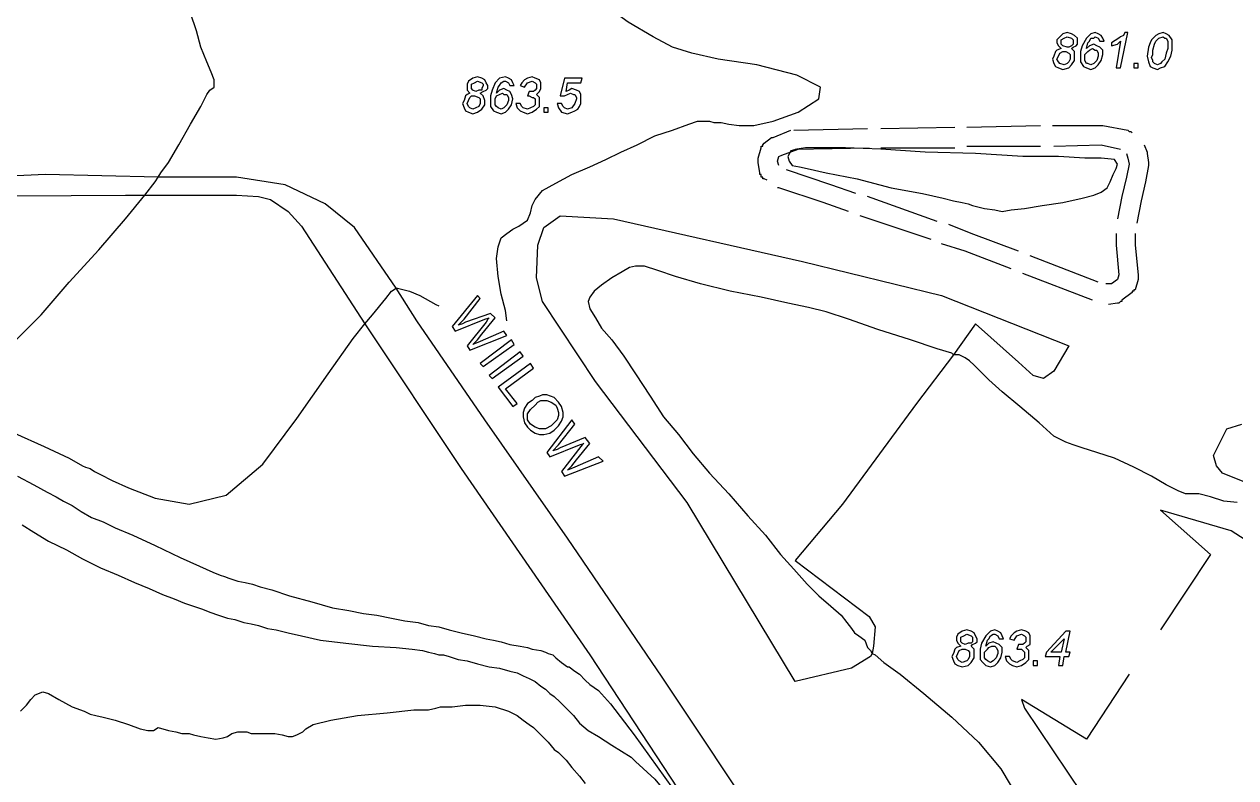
# Model space of a CAD drawing. Header units: feet. Extents: x -3749 to 15459, y 505 to 24761.
# Drawn here: x 6705 to 9983, y 14397 to 16435 of the extents above; entities that cross this region are included whole.
import ezdxf

# ---------------------------------------------------------------- set-up
doc = ezdxf.new("R2010")
doc.units = ezdxf.units.FT
for name, color, linetype in [('Buildings', 2, 'CONTINUOUS'), ('Streets', 4, 'CONTINUOUS'), ('Topo Lines', 6, 'CONTINUOUS')]:
    doc.layers.add(name, color=color, linetype=linetype)

msp = doc.modelspace()

# ---------------------------------------------------------------- linework, layer by layer
at = {"layer": 'Buildings'}
for points in [[(9511.2, 16368.9), (9499.2, 16364.9), (9495.2, 16360.9), (9491.2, 16348.9), (9487.2, 16340.9), (9491.2, 16328.9), (9495.2, 16320.9), (9503.2, 16316.9), (9515.2, 16312.9), (9531.2, 16316.9), (9539.2, 16324.9), (9547.2, 16336.9), (9547.2, 16348.9), (9547.2, 16360.9), (9539.2, 16368.9), (9543.2, 16372.9), (9551.2, 16376.9), (9555.2, 16380.9), (9555.2, 16388.9), (9555.2, 16396.9), (9547.2, 16404.9), (9539.2, 16408.9), (9527.2, 16412.9), (9515.2, 16408.9), (9507.2, 16400.9), (9499.2, 16392.9), (9499.2, 16384.9), (9503.2, 16376.9), (9511.2, 16368.9)], [(9511.2, 16384.9), (9511.2, 16392.9), (9519.2, 16396.9), (9527.2, 16400.9), (9539.2, 16396.9), (9543.2, 16392.9), (9543.2, 16388.9), (9543.2, 16380.9), (9539.2, 16376.9), (9531.2, 16372.9), (9527.2, 16372.9), (9515.2, 16376.9), (9511.2, 16380.9), (9511.2, 16384.9)], [(9579.2, 16368.9), (9583.2, 16384.9), (9587.2, 16388.9), (9591.2, 16396.9), (9599.2, 16396.9), (9603.2, 16400.9), (9611.2, 16396.9), (9615.2, 16388.9), (9627.2, 16388.9), (9623.2, 16396.9), (9619.2, 16404.9), (9611.2, 16408.9), (9603.2, 16412.9), (9591.2, 16408.9), (9579.2, 16396.9), (9567.2, 16376.9), (9563.2, 16360.9), (9563.2, 16348.9), (9563.2, 16332.9), (9571.2, 16320.9), (9579.2, 16316.9), (9591.2, 16312.9), (9603.2, 16316.9), (9611.2, 16324.9), (9619.2, 16336.9), (9623.2, 16352.9), (9623.2, 16364.9), (9615.2, 16372.9), (9607.2, 16376.9), (9599.2, 16380.9), (9587.2, 16376.9), (9579.2, 16368.9)], [(9659.2, 16316.9), (9671.2, 16316.9), (9691.2, 16412.9), (9683.2, 16412.9), (9679.2, 16404.9), (9671.2, 16400.9), (9667.2, 16396.9), (9647.2, 16384.9), (9647.2, 16376.9), (9663.2, 16380.9), (9671.2, 16388.9), (9659.2, 16316.9)], [(9743.2, 16348.9), (9747.2, 16332.9), (9751.2, 16320.9), (9759.2, 16316.9), (9771.2, 16312.9), (9779.2, 16316.9), (9791.2, 16320.9), (9799.2, 16332.9), (9807.2, 16348.9), (9811.2, 16364.9), (9811.2, 16380.9), (9811.2, 16392.9), (9803.2, 16404.9), (9795.2, 16408.9), (9787.2, 16412.9), (9775.2, 16408.9), (9767.2, 16404.9), (9755.2, 16392.9), (9751.2, 16384.9), (9747.2, 16372.9), (9743.2, 16348.9)], [(9755.2, 16344.9), (9759.2, 16352.9), (9759.2, 16364.9), (9763.2, 16380.9), (9767.2, 16388.9), (9775.2, 16396.9), (9787.2, 16400.9), (9791.2, 16396.9), (9795.2, 16396.9), (9799.2, 16388.9), (9799.2, 16380.9), (9799.2, 16368.9), (9795.2, 16356.9), (9791.2, 16340.9), (9783.2, 16332.9), (9779.2, 16328.9), (9771.2, 16324.9), (9763.2, 16328.9), (9759.2, 16332.9), (9759.2, 16336.9), (9755.2, 16344.9)], [(9499.2, 16340.9), (9503.2, 16348.9), (9507.2, 16356.9), (9515.2, 16360.9), (9523.2, 16360.9), (9531.2, 16356.9), (9535.2, 16352.9), (9535.2, 16348.9), (9535.2, 16340.9), (9531.2, 16332.9), (9527.2, 16328.9), (9519.2, 16324.9), (9507.2, 16328.9), (9503.2, 16332.9), (9499.2, 16340.9)], [(9575.2, 16344.9), (9575.2, 16352.9), (9583.2, 16360.9), (9587.2, 16364.9), (9595.2, 16368.9), (9603.2, 16364.9), (9607.2, 16364.9), (9611.2, 16356.9), (9611.2, 16348.9), (9607.2, 16336.9), (9599.2, 16328.9), (9591.2, 16324.9), (9583.2, 16328.9), (9579.2, 16328.9), (9575.2, 16336.9), (9575.2, 16344.9)], [(9707.2, 16316.9), (9719.2, 16316.9), (9719.2, 16328.9), (9707.2, 16328.9), (9707.2, 16316.9)], [(7911.2, 16248.9), (7903.2, 16244.9), (7899.2, 16240.9), (7895.2, 16228.9), (7891.2, 16220.9), (7895.2, 16208.9), (7899.2, 16200.9), (7907.2, 16196.9), (7919.2, 16192.9), (7931.2, 16196.9), (7943.2, 16204.9), (7951.2, 16216.9), (7951.2, 16228.9), (7947.2, 16240.9), (7939.2, 16248.9), (7947.2, 16252.9), (7955.2, 16256.9), (7959.2, 16260.9), (7959.2, 16268.9), (7955.2, 16276.9), (7951.2, 16284.9), (7943.2, 16288.9), (7931.2, 16292.9), (7919.2, 16288.9), (7907.2, 16280.9), (7903.2, 16272.9), (7903.2, 16264.9), (7903.2, 16256.9), (7911.2, 16248.9)], [(7983.2, 16248.9), (7987.2, 16264.9), (7991.2, 16268.9), (7995.2, 16276.9), (8003.2, 16280.9), (8007.2, 16280.9), (8015.2, 16276.9), (8019.2, 16268.9), (8031.2, 16268.9), (8027.2, 16276.9), (8023.2, 16284.9), (8015.2, 16288.9), (8007.2, 16292.9), (7991.2, 16288.9), (7979.2, 16276.9), (7971.2, 16256.9), (7967.2, 16240.9), (7967.2, 16228.9), (7967.2, 16212.9), (7975.2, 16200.9), (7983.2, 16196.9), (7995.2, 16192.9), (8007.2, 16196.9), (8015.2, 16204.9), (8023.2, 16216.9), (8027.2, 16232.9), (8023.2, 16244.9), (8019.2, 16252.9), (8011.2, 16256.9), (8003.2, 16260.9), (7991.2, 16256.9), (7983.2, 16248.9)], [(8035.2, 16220.9), (8039.2, 16208.9), (8047.2, 16200.9), (8055.2, 16196.9), (8067.2, 16192.9), (8079.2, 16196.9), (8091.2, 16204.9), (8099.2, 16212.9), (8099.2, 16224.9), (8099.2, 16236.9), (8091.2, 16244.9), (8095.2, 16248.9), (8099.2, 16252.9), (8103.2, 16260.9), (8103.2, 16268.9), (8103.2, 16276.9), (8099.2, 16284.9), (8087.2, 16288.9), (8079.2, 16292.9), (8067.2, 16288.9), (8059.2, 16284.9), (8051.2, 16276.9), (8047.2, 16268.9), (8059.2, 16264.9), (8067.2, 16276.9), (8079.2, 16280.9), (8087.2, 16276.9), (8091.2, 16272.9), (8091.2, 16264.9), (8091.2, 16260.9), (8087.2, 16256.9), (8083.2, 16252.9), (8071.2, 16252.9), (8067.2, 16240.9), (8071.2, 16240.9), (8079.2, 16236.9), (8083.2, 16236.9), (8087.2, 16232.9), (8087.2, 16224.9), (8087.2, 16216.9), (8083.2, 16212.9), (8075.2, 16208.9), (8067.2, 16204.9), (8055.2, 16208.9), (8051.2, 16212.9), (8047.2, 16220.9), (8035.2, 16220.9)], [(7915.2, 16264.9), (7915.2, 16272.9), (7923.2, 16276.9), (7931.2, 16280.9), (7943.2, 16276.9), (7947.2, 16272.9), (7947.2, 16268.9), (7943.2, 16260.9), (7943.2, 16256.9), (7935.2, 16256.9), (7927.2, 16252.9), (7919.2, 16256.9), (7915.2, 16260.9), (7915.2, 16264.9)], [(8147.2, 16220.9), (8151.2, 16208.9), (8159.2, 16196.9), (8175.2, 16192.9), (8187.2, 16196.9), (8195.2, 16200.9), (8203.2, 16204.9), (8207.2, 16212.9), (8211.2, 16220.9), (8211.2, 16232.9), (8211.2, 16244.9), (8207.2, 16252.9), (8199.2, 16256.9), (8187.2, 16260.9), (8179.2, 16256.9), (8171.2, 16252.9), (8175.2, 16276.9), (8211.2, 16276.9), (8215.2, 16288.9), (8167.2, 16288.9), (8155.2, 16240.9), (8167.2, 16240.9), (8175.2, 16244.9), (8183.2, 16248.9), (8191.2, 16244.9), (8195.2, 16244.9), (8199.2, 16236.9), (8199.2, 16232.9), (8195.2, 16220.9), (8187.2, 16208.9), (8175.2, 16204.9), (8167.2, 16208.9), (8163.2, 16212.9), (8159.2, 16220.9), (8147.2, 16220.9)], [(7903.2, 16220.9), (7907.2, 16228.9), (7911.2, 16236.9), (7915.2, 16240.9), (7923.2, 16240.9), (7935.2, 16236.9), (7939.2, 16232.9), (7939.2, 16228.9), (7939.2, 16220.9), (7935.2, 16212.9), (7927.2, 16208.9), (7919.2, 16204.9), (7911.2, 16208.9), (7907.2, 16212.9), (7903.2, 16220.9)], [(7979.2, 16224.9), (7979.2, 16232.9), (7983.2, 16240.9), (7991.2, 16244.9), (7999.2, 16248.9), (8003.2, 16244.9), (8011.2, 16244.9), (8015.2, 16236.9), (8015.2, 16228.9), (8011.2, 16216.9), (8003.2, 16208.9), (7995.2, 16204.9), (7987.2, 16208.9), (7983.2, 16212.9), (7979.2, 16216.9), (7979.2, 16224.9)], [(8111.2, 16196.9), (8123.2, 16196.9), (8123.2, 16208.9), (8111.2, 16208.9), (8111.2, 16196.9)], [(7863.2, 15617), (7871.2, 15605), (7951.2, 15637), (7963.2, 15641), (7959.2, 15637), (7955.2, 15629), (7903.2, 15565), (7911.2, 15553), (8011.2, 15593), (8003.2, 15605), (7939.2, 15577), (7919.2, 15569), (7931.2, 15581), (7943.2, 15597), (7979.2, 15641), (7967.2, 15653), (7899.2, 15629), (7891.2, 15625), (7879.2, 15621), (7895.2, 15637), (7939.2, 15693), (7931.2, 15701), (7863.2, 15617)], [(7939.2, 15517), (7947.2, 15509), (8031.2, 15569), (8023.2, 15581), (7939.2, 15517)], [(7963.2, 15485), (7971.2, 15477), (8055.2, 15537), (8047.2, 15549), (7963.2, 15485)], [(7987.2, 15453), (8027.2, 15401), (8039.2, 15409), (8007.2, 15449), (8083.2, 15505), (8075.2, 15517), (7987.2, 15453)], [(8079.2, 15417), (8067.2, 15409), (8059.2, 15397), (8055.2, 15385), (8055.2, 15373), (8059.2, 15357), (8067.2, 15345), (8075.2, 15337), (8087.2, 15329), (8099.2, 15325), (8111.2, 15325), (8127.2, 15329), (8139.2, 15337), (8151.2, 15349), (8159.2, 15361), (8163.2, 15373), (8163.2, 15385), (8159.2, 15401), (8151.2, 15413), (8139.2, 15425), (8119.2, 15433), (8107.2, 15433), (8099.2, 15429), (8087.2, 15425), (8079.2, 15417)], [(8087.2, 15405), (8095.2, 15413), (8103.2, 15417), (8111.2, 15417), (8119.2, 15417), (8131.2, 15413), (8143.2, 15405), (8147.2, 15397), (8151.2, 15385), (8151.2, 15377), (8147.2, 15365), (8139.2, 15357), (8131.2, 15349), (8115.2, 15341), (8099.2, 15341), (8087.2, 15345), (8075.2, 15353), (8067.2, 15365), (8067.2, 15381), (8075.2, 15393), (8087.2, 15405)], [(8119.2, 15277), (8127.2, 15265), (8207.2, 15297), (8219.2, 15301), (8215.2, 15297), (8211.2, 15293), (8159.2, 15225), (8167.2, 15213), (8271.2, 15253), (8259.2, 15265), (8195.2, 15237), (8175.2, 15229), (8187.2, 15241), (8199.2, 15257), (8235.2, 15301), (8223.2, 15317), (8155.2, 15289), (8147.2, 15285), (8135.2, 15281), (8151.2, 15297), (8195.2, 15353), (8187.2, 15365), (8119.2, 15277)], [(9239.2, 14753), (9227.2, 14749), (9223.2, 14745), (9219.2, 14733), (9215.2, 14725), (9219.2, 14713), (9223.2, 14705), (9231.2, 14701), (9243.2, 14697), (9259.2, 14701), (9267.2, 14709), (9275.2, 14721), (9275.2, 14733), (9275.2, 14745), (9267.2, 14753), (9271.2, 14757), (9279.2, 14761), (9283.2, 14765), (9283.2, 14773), (9279.2, 14781), (9275.2, 14789), (9267.2, 14793), (9255.2, 14797), (9243.2, 14793), (9231.2, 14785), (9227.2, 14777), (9227.2, 14769), (9231.2, 14761), (9239.2, 14753)], [(9239.2, 14769), (9239.2, 14777), (9247.2, 14781), (9255.2, 14785), (9267.2, 14781), (9271.2, 14777), (9271.2, 14773), (9271.2, 14765), (9267.2, 14761), (9259.2, 14761), (9251.2, 14757), (9243.2, 14761), (9239.2, 14765), (9239.2, 14769)], [(9307.2, 14753), (9311.2, 14769), (9315.2, 14773), (9319.2, 14781), (9327.2, 14785), (9331.2, 14785), (9339.2, 14781), (9343.2, 14773), (9355.2, 14773), (9351.2, 14781), (9347.2, 14789), (9339.2, 14793), (9331.2, 14797), (9319.2, 14793), (9307.2, 14781), (9295.2, 14761), (9291.2, 14745), (9291.2, 14733), (9291.2, 14717), (9299.2, 14709), (9307.2, 14701), (9319.2, 14697), (9331.2, 14701), (9339.2, 14709), (9347.2, 14721), (9351.2, 14737), (9351.2, 14749), (9343.2, 14757), (9335.2, 14761), (9327.2, 14765), (9315.2, 14761), (9307.2, 14753)], [(9359.2, 14725), (9363.2, 14713), (9371.2, 14705), (9379.2, 14701), (9391.2, 14697), (9403.2, 14701), (9415.2, 14709), (9423.2, 14717), (9423.2, 14729), (9423.2, 14741), (9415.2, 14749), (9419.2, 14753), (9427.2, 14757), (9427.2, 14765), (9427.2, 14773), (9427.2, 14781), (9423.2, 14789), (9415.2, 14793), (9403.2, 14797), (9391.2, 14793), (9383.2, 14789), (9375.2, 14781), (9371.2, 14773), (9383.2, 14769), (9391.2, 14781), (9403.2, 14785), (9411.2, 14781), (9415.2, 14777), (9415.2, 14769), (9415.2, 14765), (9411.2, 14761), (9407.2, 14757), (9395.2, 14757), (9391.2, 14745), (9395.2, 14745), (9403.2, 14745), (9407.2, 14741), (9411.2, 14737), (9411.2, 14729), (9411.2, 14721), (9407.2, 14717), (9399.2, 14713), (9391.2, 14709), (9379.2, 14713), (9375.2, 14717), (9371.2, 14725), (9359.2, 14725)], [(9503.2, 14701), (9515.2, 14701), (9519.2, 14725), (9531.2, 14725), (9535.2, 14737), (9523.2, 14737), (9535.2, 14793), (9523.2, 14793), (9471.2, 14737), (9467.2, 14725), (9507.2, 14725), (9503.2, 14701)], [(9303.2, 14729), (9303.2, 14737), (9311.2, 14745), (9315.2, 14749), (9323.2, 14753), (9331.2, 14753), (9335.2, 14749), (9339.2, 14741), (9339.2, 14733), (9335.2, 14721), (9327.2, 14713), (9319.2, 14709), (9311.2, 14713), (9307.2, 14717), (9303.2, 14721), (9303.2, 14729)], [(9511.2, 14737), (9483.2, 14737), (9519.2, 14773), (9511.2, 14737)], [(9227.2, 14725), (9231.2, 14733), (9235.2, 14741), (9243.2, 14745), (9251.2, 14745), (9259.2, 14741), (9263.2, 14737), (9263.2, 14733), (9263.2, 14725), (9259.2, 14717), (9255.2, 14713), (9243.2, 14709), (9235.2, 14713), (9231.2, 14717), (9227.2, 14725)], [(9435.2, 14701), (9447.2, 14701), (9447.2, 14713), (9435.2, 14713), (9435.2, 14701)]]:
    msp.add_lwpolyline(points, dxfattribs=at)
at = {"layer": 'Streets'}
for points in [[(9255.2, 16156.9), (9455.2, 16160.9)], [(9487.2, 16160.9), (9619.2, 16160.9), (9623.2, 16160.9), (9691.2, 16148.9), (9695.2, 16144.9), (9699.2, 16144.9), (9703.2, 16140.9)], [(8715.2, 16012.9), (8707.2, 16016.9), (8703.2, 16016.9), (8703.2, 16020.9), (8699.2, 16020.9), (8699.2, 16024.9), (8699.2, 16028.9), (8695.2, 16028.9), (8695.2, 16032.9), (8691.2, 16060.9), (8691.2, 16064.9), (8691.2, 16068.9), (8691.2, 16072.9), (8699.2, 16100.9), (8699.2, 16104.9), (8703.2, 16104.9), (8703.2, 16108.9), (8707.2, 16112.9), (8727.2, 16128.9), (8731.2, 16128.9), (8779.2, 16148.9)], [(8787.2, 16148.9), (8987.2, 16152.9)], [(9023.2, 16152.9), (9223.2, 16156.9)], [(8747.2, 16052.9), (8743.2, 16064.9), (8747.2, 16076.9), (8755.2, 16080.9), (8799.2, 16096.9)], [(8791.2, 16096.9), (8991.2, 16100.9)], [(9023.2, 16100.9), (9223.2, 16100.9)], [(9255.2, 16104.9), (9455.2, 16104.9)], [(9491.2, 16104.9), (9619.2, 16108.9), (9671.2, 16096.9)], [(9735.2, 16108.9), (9743.2, 16088.9), (9743.2, 16084.9), (9747.2, 16060.9), (9747.2, 16056.9), (9747.2, 16052.9), (9739.2, 16008.9), (9727.2, 15956.9), (9715.2, 15897)], [(9687.2, 16084.9), (9691.2, 16072.9), (9695.2, 16056.9), (9687.2, 16020.9), (9675.2, 15968.9), (9663.2, 15909)], [(8955.2, 15976.9), (8887.2, 16000.9), (8767.2, 16040.9)], [(7067.2, 16020.9), (6763.2, 16028.9), (6431.2, 16012.9)], [(7711.2, 15721), (7599.2, 15885), (7519.2, 15948.9), (7411.2, 16000.9), (7279.2, 16020.9), (7067.2, 16020.9)], [(6391.2, 15968.9), (6979.2, 15972.9), (7031.2, 15972.9), (7279.2, 15972.9), (7339.2, 15968.9), (7371.2, 15960.9), (7419.2, 15928.9), (7455.2, 15889), (7627.2, 15625)], [(8935.2, 15928.9), (8867.2, 15952.9), (8747.2, 15992.9), (8743.2, 15992.9), (8743.2, 15992.9)], [(9175.2, 15901), (8987.2, 15968.9)], [(8791.2, 14657), (8499.2, 15141), (8251.2, 15469), (8107.2, 15685), (8091.2, 15749), (8095.2, 15837), (8111.2, 15885), (8155.2, 15916.9), (8299.2, 15909), (8811.2, 15793), (9187.2, 15701), (9531.2, 15565)], [(9159.2, 15853), (8967.2, 15916.9)], [(9395.2, 15821), (9267.2, 15869), (9207.2, 15893)], [(9659.2, 15869), (9659.2, 15837), (9667.2, 15757), (9663.2, 15745), (9647.2, 15733), (9631.2, 15733)], [(9711.2, 15869), (9711.2, 15837), (9719.2, 15757), (9719.2, 15753), (9719.2, 15749), (9719.2, 15745), (9711.2, 15717), (9707.2, 15717), (9707.2, 15713), (9703.2, 15713), (9703.2, 15709), (9675.2, 15689), (9675.2, 15685), (9671.2, 15685), (9667.2, 15681), (9663.2, 15681), (9639.2, 15677)], [(9375.2, 15773), (9251.2, 15821), (9187.2, 15841)], [(9611.2, 15737), (9427.2, 15809)], [(9595.2, 15689), (9407.2, 15761)], [(9279.2, 13421), (9243.2, 13473), (8991.2, 13841), (8719.2, 14237), (8431.2, 14669), (8175.2, 15045), (7951.2, 15365), (7767.2, 15633), (7711.2, 15721)], [(7627.2, 15625), (7887.2, 15233), (8235.2, 14729), (8651.2, 14097)], [(9531.2, 15565), (9491.2, 15497), (9463.2, 15477), (9435.2, 15485), (9395.2, 15521), (9279.2, 15625), (9219.2, 15541)], [(9219.2, 15541), (9119.2, 15409), (8919.2, 15137), (8791.2, 14985), (8991.2, 14833), (9007.2, 14805), (9003.2, 14753), (8999.2, 14733)], [(10127.2, 15149), (10115.2, 15153), (9947.2, 15221), (9931.2, 15241), (9923.2, 15269), (9959.2, 15341), (9999.2, 15353)], [(9411.2, 14585), (9683.2, 14181), (10343.2, 13733), (10467.2, 13729), (10495.2, 13941), (10627.2, 13929), (10599.2, 13705), (10683.2, 13701), (10719.2, 13925), (11163.2, 13841), (11131.2, 13613), (11183.2, 13609), (11219.2, 13837), (10919.2, 14345), (10847.2, 14449), (10815.2, 14489), (10127.2, 14965), (9971.2, 15065), (9779.2, 15121), (9915.2, 15001), (9779.2, 14797)], [(8999.2, 14733), (8995.2, 14725), (8943.2, 14693), (8791.2, 14657)], [(9695.2, 14677), (9579.2, 14501), (9403.2, 14609), (9411.2, 14585)]]:
    msp.add_lwpolyline(points, dxfattribs=at)
at = {"layer": 'Topo Lines'}
for points in [[(7067.2, 16020.9), (7075.2, 16032.9), (7095.2, 16060.9), (7123.2, 16108.9), (7155.2, 16164.9), (7183.2, 16212.9), (7199.2, 16244.9), (7207.2, 16256.9), (7219.2, 16264.9), (7219.2, 16284.9), (7211.2, 16304.9), (7199.2, 16332.9), (7183.2, 16372.9), (7171.2, 16416.9), (7155.2, 16464.9), (7143.2, 16504.9), (7135.2, 16532.9), (7131.2, 16548.9), (7131.2, 16556.9)], [(8639.2, 16160.9), (8679.2, 16160.9), (8731.2, 16172.9), (8799.2, 16196.9), (8855.2, 16232.9), (8859.2, 16264.9), (8795.2, 16296.9), (8687.2, 16324.9), (8583.2, 16340.9), (8511.2, 16356.9), (8459.2, 16372.9), (8407.2, 16400.9), (8339.2, 16440.9), (8267.2, 16492.9), (8211.2, 16532.9), (8175.2, 16556.9), (8159.2, 16564.9), (8159.2, 16564.9)], [(8011.2, 15633), (8007.2, 15661), (7995.2, 15705), (7987.2, 15753), (7983.2, 15801), (7987.2, 15833), (7995.2, 15857), (8011.2, 15869), (8027.2, 15881), (8043.2, 15889), (8055.2, 15897), (8067.2, 15905), (8075.2, 15924.9), (8079.2, 15944.9), (8087.2, 15960.9), (8107.2, 15984.9), (8143.2, 16004.9), (8187.2, 16028.9), (8235.2, 16048.9), (8279.2, 16068.9), (8319.2, 16088.9), (8363.2, 16108.9), (8411.2, 16132.9), (8459.2, 16148.9), (8503.2, 16164.9), (8527.2, 16172.9), (8547.2, 16172.9), (8559.2, 16172.9), (8571.2, 16168.9), (8591.2, 16168.9), (8611.2, 16164.9), (8639.2, 16160.9)], [(9259.2, 15948.9), (9271.2, 15944.9), (9303.2, 15936.9), (9331.2, 15932.9), (9351.2, 15928.9), (9375.2, 15932.9), (9411.2, 15936.9), (9459.2, 15944.9), (9515.2, 15952.9), (9567.2, 15964.9), (9599.2, 15972.9), (9619.2, 15980.9), (9635.2, 15992.9), (9643.2, 16008.9), (9651.2, 16028.9), (9659.2, 16044.9), (9663.2, 16056.9), (9655.2, 16068.9), (9619.2, 16072.9), (9575.2, 16072.9), (9503.2, 16076.9), (9407.2, 16076.9), (9279.2, 16084.9), (9143.2, 16088.9), (9023.2, 16096.9), (8927.2, 16100.9), (8863.2, 16100.9), (8819.2, 16100.9), (8795.2, 16096.9), (8779.2, 16092.9), (8771.2, 16076.9), (8775.2, 16064.9), (8783.2, 16052.9), (8803.2, 16048.9), (8823.2, 16044.9), (8875.2, 16032.9), (8959.2, 16016.9), (9051.2, 15992.9), (9135.2, 15976.9), (9191.2, 15964.9), (9219.2, 15956.9), (9243.2, 15952.9), (9259.2, 15948.9)], [(7031.2, 15972.9), (7059.2, 16008.9), (7067.2, 16020.9)], [(6523.2, 15525), (6535.2, 15517), (6559.2, 15501), (6571.2, 15497), (6599.2, 15501), (6627.2, 15529), (6683.2, 15581), (6751.2, 15649), (6827.2, 15737), (6907.2, 15825), (6979.2, 15909), (7031.2, 15972.9), (7031.2, 15972.9)], [(9219.2, 15541), (9215.2, 15545), (9175.2, 15557), (9103.2, 15581), (9015.2, 15609), (8935.2, 15637), (8875.2, 15657), (8827.2, 15669), (8771.2, 15681), (8699.2, 15697), (8615.2, 15713), (8535.2, 15733), (8467.2, 15753), (8419.2, 15769), (8383.2, 15781), (8359.2, 15781), (8343.2, 15777), (8323.2, 15765), (8295.2, 15749), (8267.2, 15729), (8247.2, 15713), (8235.2, 15697), (8231.2, 15685), (8235.2, 15665)], [(7627.2, 15625), (7647.2, 15649), (7683.2, 15693), (7699.2, 15713), (7711.2, 15721)], [(7711.2, 15721), (7715.2, 15721), (7747.2, 15713), (7775.2, 15701), (7819.2, 15677), (7827.2, 15673)], [(8235.2, 15665), (8251.2, 15641), (8267.2, 15613), (8295.2, 15581), (8327.2, 15537), (8359.2, 15489), (8399.2, 15429), (8435.2, 15373), (8475.2, 15325), (8515.2, 15273), (8559.2, 15221), (8611.2, 15165), (8663.2, 15105), (8711.2, 15053), (8751.2, 15001), (8787.2, 14961), (8823.2, 14921), (8855.2, 14889), (8887.2, 14861), (8915.2, 14837), (8931.2, 14817), (8943.2, 14801), (8951.2, 14789), (8963.2, 14781), (8979.2, 14769), (8987.2, 14749), (8995.2, 14741), (8999.2, 14733)], [(6871.2, 15237), (6883.2, 15233), (6895.2, 15225), (6911.2, 15217), (6943.2, 15201), (6987.2, 15181), (7059.2, 15153), (7151.2, 15137), (7251.2, 15161), (7351.2, 15245), (7443.2, 15369), (7527.2, 15489), (7595.2, 15585), (7627.2, 15625)], [(9987.2, 15141), (9951.2, 15145), (9915.2, 15157), (9883.2, 15165), (9863.2, 15165), (9847.2, 15165), (9827.2, 15173), (9795.2, 15189), (9755.2, 15213), (9707.2, 15237), (9655.2, 15261), (9607.2, 15277), (9567.2, 15289), (9543.2, 15297), (9523.2, 15305), (9491.2, 15321), (9451.2, 15357), (9399.2, 15401), (9351.2, 15441), (9315.2, 15473), (9291.2, 15497), (9275.2, 15513), (9263.2, 15525), (9251.2, 15533), (9235.2, 15541), (9219.2, 15541)], [(6679.2, 15329), (6759.2, 15293), (6827.2, 15261), (6863.2, 15241), (6871.2, 15237)], [(6687.2, 15213), (6731.2, 15189), (6767.2, 15169), (6791.2, 15157), (6811.2, 15145), (6835.2, 15133)], [(6835.2, 15133), (6859.2, 15117), (6887.2, 15101), (6919.2, 15089), (6951.2, 15073), (6999.2, 15053), (7059.2, 15025), (7127.2, 14993), (7179.2, 14969), (7215.2, 14953), (7235.2, 14945), (7247.2, 14941), (7259.2, 14937), (7283.2, 14929), (7303.2, 14925), (7323.2, 14921), (7343.2, 14913), (7375.2, 14905), (7423.2, 14889), (7483.2, 14873), (7539.2, 14857), (7583.2, 14849), (7623.2, 14841), (7659.2, 14837), (7699.2, 14829), (7735.2, 14821), (7771.2, 14817), (7799.2, 14809), (7827.2, 14805), (7855.2, 14797), (7887.2, 14789), (7923.2, 14781), (7955.2, 14773), (7975.2, 14769), (7995.2, 14765), (8019.2, 14757), (8047.2, 14753), (8067.2, 14749)], [(6699.2, 15081), (6731.2, 15061), (6771.2, 15037), (6819.2, 15013), (6863.2, 14989), (6911.2, 14965), (6959.2, 14945), (7003.2, 14925), (7043.2, 14909), (7079.2, 14893), (7111.2, 14881), (7139.2, 14869), (7163.2, 14861), (7187.2, 14853), (7207.2, 14845), (7231.2, 14837), (7255.2, 14829), (7275.2, 14825), (7299.2, 14817), (7319.2, 14813), (7339.2, 14809), (7363.2, 14801), (7387.2, 14797), (7419.2, 14789), (7455.2, 14781), (7507.2, 14769), (7575.2, 14761), (7647.2, 14753), (7711.2, 14749), (7755.2, 14745), (7783.2, 14741), (7799.2, 14737), (7815.2, 14733), (7827.2, 14729)], [(7827.2, 14729), (7839.2, 14729), (7855.2, 14725), (7879.2, 14717), (7903.2, 14713), (7931.2, 14705), (7963.2, 14697), (7991.2, 14693), (8019.2, 14685), (8039.2, 14681), (8055.2, 14673)], [(8067.2, 14749), (8079.2, 14745), (8103.2, 14741)], [(8103.2, 14741), (8115.2, 14737)], [(8115.2, 14737), (8123.2, 14733), (8135.2, 14729), (8143.2, 14721), (8159.2, 14709), (8175.2, 14697)], [(8999.2, 14733), (9007.2, 14729), (9031.2, 14709), (9075.2, 14677), (9139.2, 14625), (9215.2, 14561), (9287.2, 14493), (9347.2, 14421), (9395.2, 14341), (9447.2, 14237), (9507.2, 14097), (9567.2, 13949), (9615.2, 13829), (9639.2, 13761), (9639.2, 13741), (9627.2, 13749)], [(8175.2, 14697), (8179.2, 14697), (8195.2, 14685), (8207.2, 14677), (8223.2, 14661), (8235.2, 14649), (8259.2, 14633), (8291.2, 14597), (8355.2, 14513), (8459.2, 14369), (8579.2, 14201), (8651.2, 14097)], [(8055.2, 14673), (8071.2, 14665), (8087.2, 14657), (8103.2, 14645), (8115.2, 14637), (8127.2, 14625), (8139.2, 14617), (8155.2, 14601), (8171.2, 14585), (8191.2, 14565), (8207.2, 14545), (8231.2, 14525), (8259.2, 14509), (8295.2, 14485), (8347.2, 14453), (8359.2, 14441)], [(6695.2, 14577), (6711.2, 14593), (6723.2, 14609), (6735.2, 14621), (6755.2, 14629)], [(6755.2, 14629), (6771.2, 14625), (6799.2, 14609), (6835.2, 14589), (6867.2, 14577), (6883.2, 14569), (6899.2, 14565), (6919.2, 14561), (6951.2, 14553), (6987.2, 14541), (7019.2, 14529), (7039.2, 14525), (7055.2, 14525), (7067.2, 14533), (7095.2, 14525), (7115.2, 14521), (7131.2, 14517), (7151.2, 14517), (7163.2, 14513), (7183.2, 14509), (7203.2, 14505), (7223.2, 14501), (7243.2, 14505), (7255.2, 14509), (7267.2, 14517), (7283.2, 14521), (7307.2, 14521), (7319.2, 14517), (7335.2, 14517), (7355.2, 14517), (7383.2, 14517), (7403.2, 14513), (7419.2, 14509), (7431.2, 14509), (7443.2, 14513), (7459.2, 14521), (7467.2, 14529), (7487.2, 14541), (7535.2, 14553)], [(7535.2, 14553), (7607.2, 14565), (7687.2, 14573), (7759.2, 14581), (7799.2, 14581), (7819.2, 14585), (7831.2, 14589), (7863.2, 14589), (7899.2, 14593), (7939.2, 14593), (7979.2, 14589), (8015.2, 14577), (8039.2, 14565), (8055.2, 14553), (8071.2, 14541), (8083.2, 14533), (8103.2, 14513), (8123.2, 14493), (8139.2, 14473), (8151.2, 14465), (8171.2, 14445), (8187.2, 14425), (8207.2, 14401), (8223.2, 14381)], [(8359.2, 14441), (8411.2, 14393), (8491.2, 14297), (8571.2, 14181), (8647.2, 14073), (8707.2, 13981), (8731.2, 13945)]]:
    msp.add_lwpolyline(points, dxfattribs=at)

doc.saveas('drawing.dxf')
